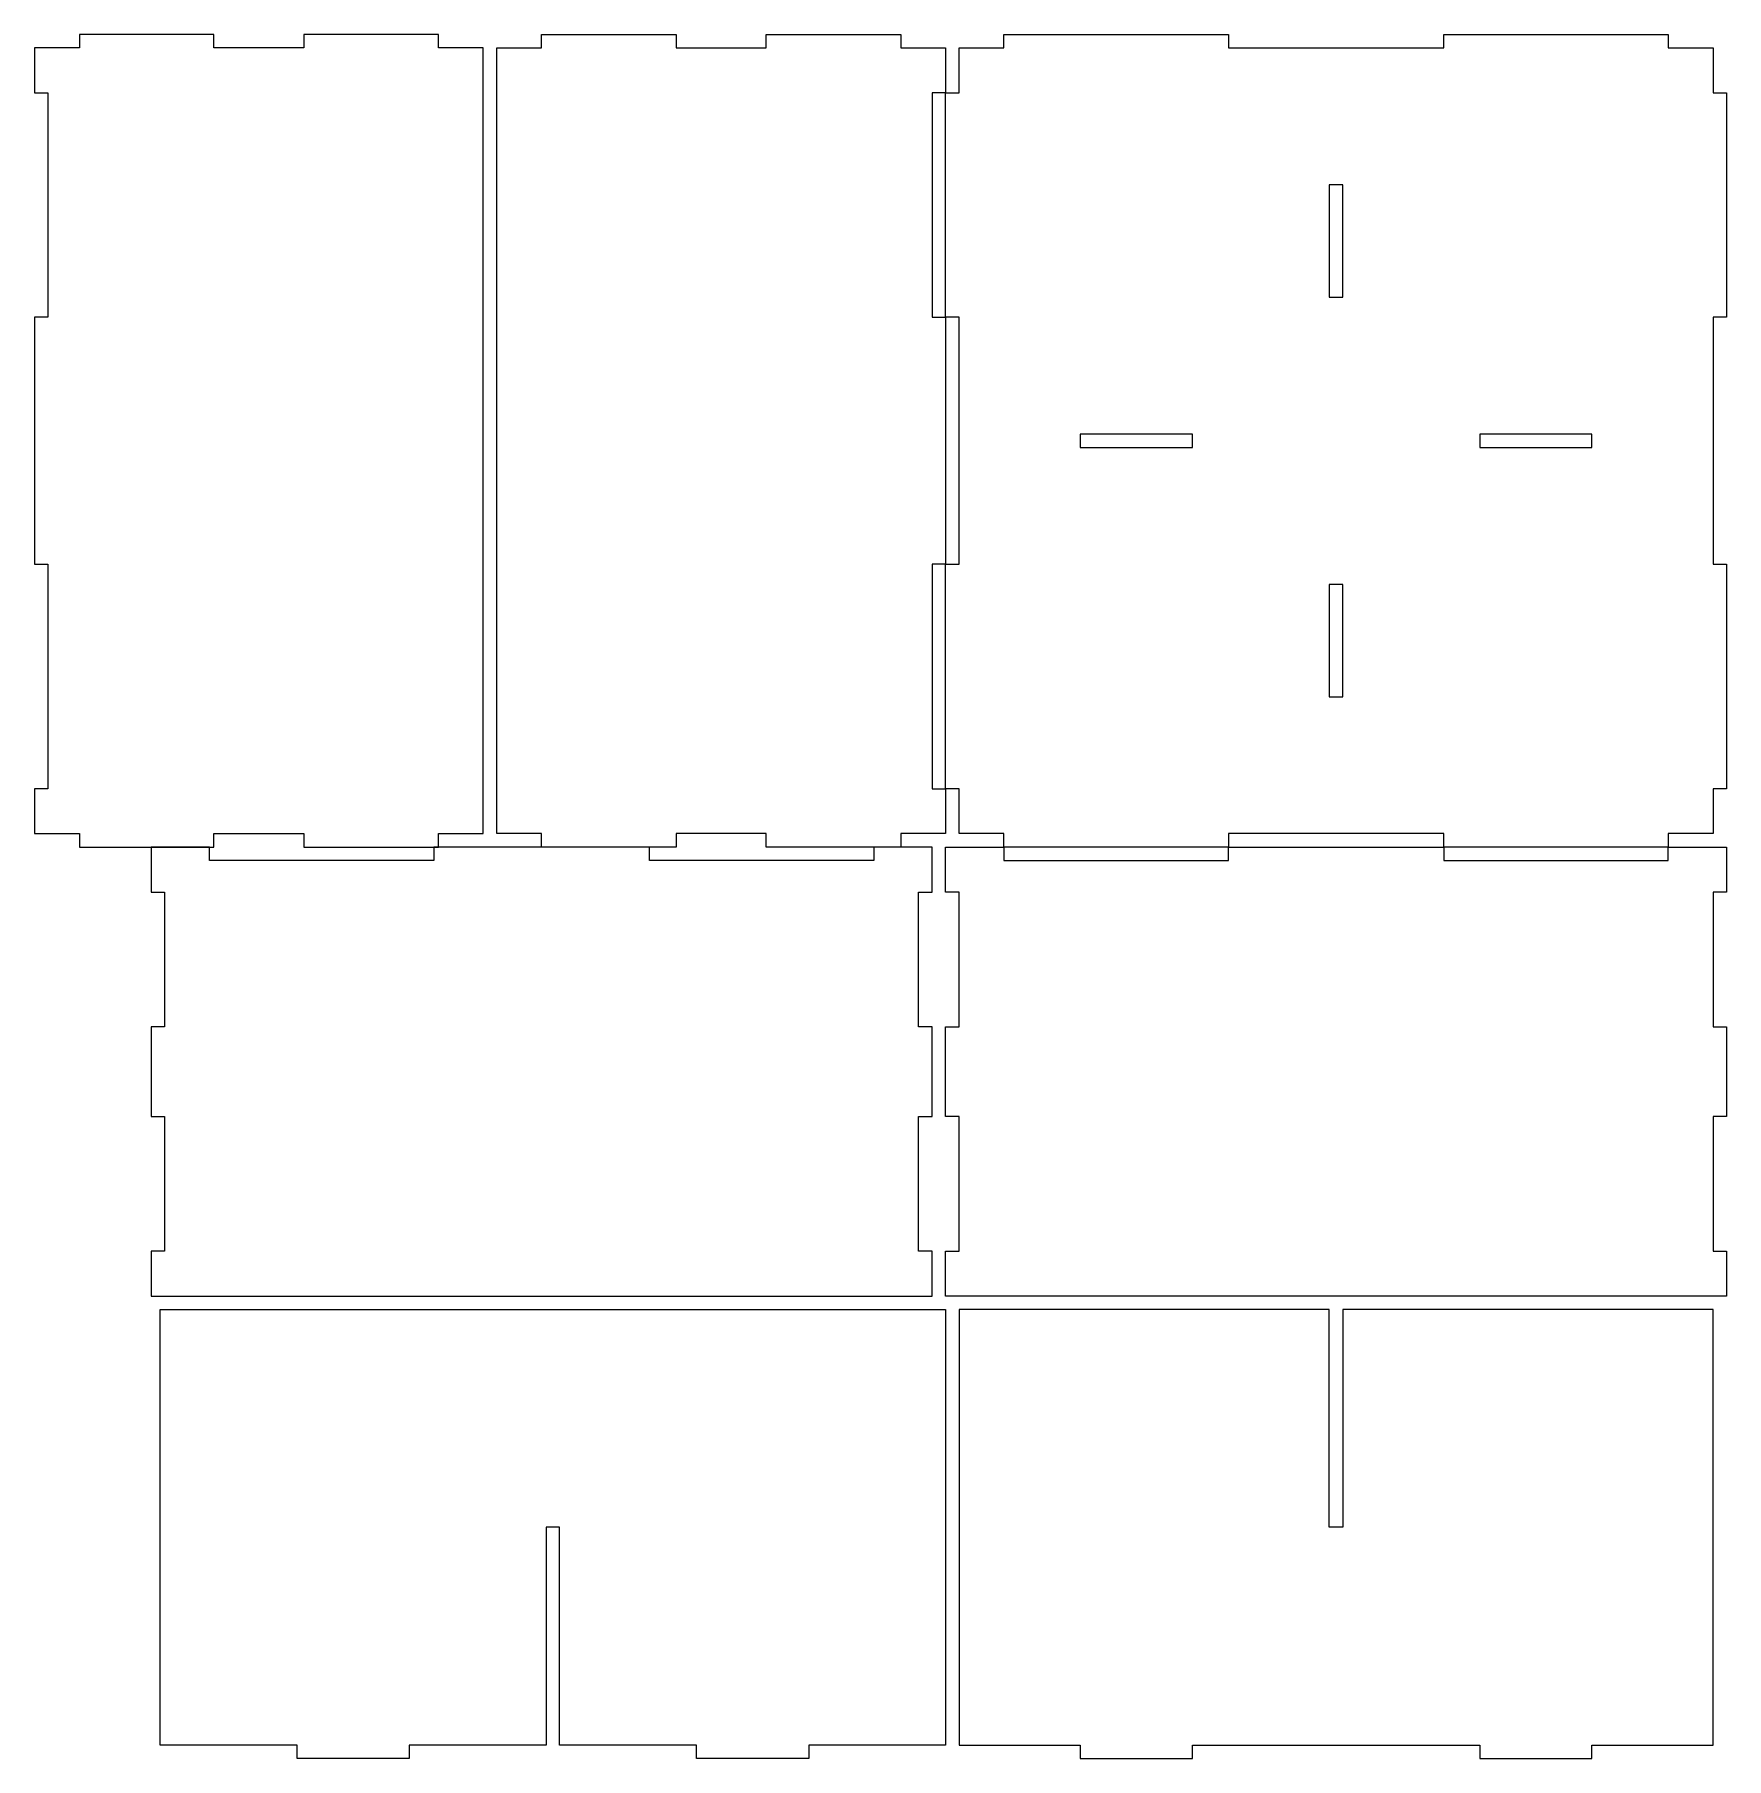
# Model space of a CAD drawing. Header units: millimetres. Extents: x -579 to 579, y -242 to 242.
# Drawn here: x -578.8 to -201.8, y -208.6 to 175.4 of the extents above; entities that cross this region are included whole.
import ezdxf

# ---------------------------------------------------------------- set-up
doc = ezdxf.new("R2010")
doc.units = ezdxf.units.MM
doc.header["$MEASUREMENT"] = 0
doc.layers.add('Layer 1', color=7, linetype='Continuous')

msp = doc.modelspace()

# ---------------------------------------------------------------- linework, layer by layer
at = {"layer": 'Layer 1', "color": 250, "lineweight": 20}
for points, knots in [([(-578.7693, 57.388), (-578.7693, 57.388), (-578.7693, 112.388), (-578.7693, 112.388), (-578.7693, 112.388), (-578.7693, 112.388), (-575.7693, 112.388), (-575.7693, 112.388), (-575.7693, 112.388), (-575.7693, 112.388), (-575.7693, 162.388), (-575.7693, 162.388), (-575.7693, 162.388), (-575.7693, 162.388), (-578.7693, 162.388), (-578.7693, 162.388), (-578.7693, 162.388), (-578.7693, 162.388), (-578.7693, 172.388), (-578.7693, 172.388), (-578.7693, 172.388), (-578.7693, 172.388), (-568.7693, 172.388), (-568.7693, 172.388), (-568.7693, 172.388), (-568.7693, 172.388), (-568.7693, 175.388), (-568.7693, 175.388), (-568.7693, 175.388), (-568.7693, 175.388), (-538.7693, 175.388), (-538.7693, 175.388), (-538.7693, 175.388), (-538.7693, 175.388), (-538.7693, 172.388), (-538.7693, 172.388), (-538.7693, 172.388), (-538.7693, 172.388), (-518.7693, 172.388), (-518.7693, 172.388), (-518.7693, 172.388), (-518.7693, 172.388), (-518.7693, 175.388), (-518.7693, 175.388), (-518.7693, 175.388), (-518.7693, 175.388), (-488.7693, 175.388), (-488.7693, 175.388), (-488.7693, 175.388), (-488.7693, 175.388), (-488.7693, 172.388), (-488.7693, 172.388), (-488.7693, 172.388), (-488.7693, 172.388), (-478.7693, 172.388), (-478.7693, 172.388), (-478.7693, 172.388), (-478.7693, 172.388), (-478.7693, -2.612), (-478.7693, -2.612), (-478.7693, -2.612), (-478.7693, -2.612), (-488.7693, -2.612), (-488.7693, -2.612), (-488.7693, -2.612), (-488.7693, -2.612), (-488.7693, -5.612), (-488.7693, -5.612), (-488.7693, -5.612), (-488.7693, -5.612), (-518.7693, -5.612), (-518.7693, -5.612), (-518.7693, -5.612), (-518.7693, -5.612), (-518.7693, -2.612), (-518.7693, -2.612), (-518.7693, -2.612), (-518.7693, -2.612), (-538.7693, -2.612), (-538.7693, -2.612), (-538.7693, -2.612), (-538.7693, -2.612), (-538.7693, -5.612), (-538.7693, -5.612), (-538.7693, -5.612), (-538.7693, -5.612), (-568.7693, -5.612), (-568.7693, -5.612), (-568.7693, -5.612), (-568.7693, -5.612), (-568.7693, -2.612), (-568.7693, -2.612), (-568.7693, -2.612), (-568.7693, -2.612), (-578.7693, -2.612), (-578.7693, -2.612), (-578.7693, -2.612), (-578.7693, -2.612), (-578.7693, 7.388), (-578.7693, 7.388), (-578.7693, 7.388), (-578.7693, 7.388), (-575.7693, 7.388), (-575.7693, 7.388), (-575.7693, 7.388), (-575.7693, 7.388), (-575.7693, 57.388), (-575.7693, 57.388), (-575.7693, 57.388), (-575.7693, 57.388), (-578.7693, 57.388), (-578.7693, 57.388)], [0, 0, 0, 0, 0.03448276, 0.03448276, 0.03448276, 0.03448276, 0.06896552, 0.06896552, 0.06896552, 0.06896552, 0.10344828, 0.10344828, 0.10344828, 0.10344828, 0.13793103, 0.13793103, 0.13793103, 0.13793103, 0.17241379, 0.17241379, 0.17241379, 0.17241379, 0.20689655, 0.20689655, 0.20689655, 0.20689655, 0.24137931, 0.24137931, 0.24137931, 0.24137931, 0.27586207, 0.27586207, 0.27586207, 0.27586207, 0.31034483, 0.31034483, 0.31034483, 0.31034483, 0.34482759, 0.34482759, 0.34482759, 0.34482759, 0.37931034, 0.37931034, 0.37931034, 0.37931034, 0.4137931, 0.4137931, 0.4137931, 0.4137931, 0.44827586, 0.44827586, 0.44827586, 0.44827586, 0.48275862, 0.48275862, 0.48275862, 0.48275862, 0.51724138, 0.51724138, 0.51724138, 0.51724138, 0.55172414, 0.55172414, 0.55172414, 0.55172414, 0.5862069, 0.5862069, 0.5862069, 0.5862069, 0.62068966, 0.62068966, 0.62068966, 0.62068966, 0.65517241, 0.65517241, 0.65517241, 0.65517241, 0.68965517, 0.68965517, 0.68965517, 0.68965517, 0.72413793, 0.72413793, 0.72413793, 0.72413793, 0.75862069, 0.75862069, 0.75862069, 0.75862069, 0.79310345, 0.79310345, 0.79310345, 0.79310345, 0.82758621, 0.82758621, 0.82758621, 0.82758621, 0.86206897, 0.86206897, 0.86206897, 0.86206897, 0.89655172, 0.89655172, 0.89655172, 0.89655172, 0.93103448, 0.93103448, 0.93103448, 0.93103448, 1, 1, 1, 1]), ([(-375.7693, 57.388), (-375.7693, 57.388), (-375.7693, 112.388), (-375.7693, 112.388), (-375.7693, 112.388), (-375.7693, 112.388), (-378.7693, 112.388), (-378.7693, 112.388), (-378.7693, 112.388), (-378.7693, 112.388), (-378.7693, 162.388), (-378.7693, 162.388), (-378.7693, 162.388), (-378.7693, 162.388), (-375.7693, 162.388), (-375.7693, 162.388), (-375.7693, 162.388), (-375.7693, 162.388), (-375.7693, 172.388), (-375.7693, 172.388), (-375.7693, 172.388), (-375.7693, 172.388), (-385.7693, 172.388), (-385.7693, 172.388), (-385.7693, 172.388), (-385.7693, 172.388), (-385.7693, 175.388), (-385.7693, 175.388), (-385.7693, 175.388), (-385.7693, 175.388), (-415.7693, 175.388), (-415.7693, 175.388), (-415.7693, 175.388), (-415.7693, 175.388), (-415.7693, 172.388), (-415.7693, 172.388), (-415.7693, 172.388), (-415.7693, 172.388), (-435.7693, 172.388), (-435.7693, 172.388), (-435.7693, 172.388), (-435.7693, 172.388), (-435.7693, 175.388), (-435.7693, 175.388), (-435.7693, 175.388), (-435.7693, 175.388), (-465.7693, 175.388), (-465.7693, 175.388), (-465.7693, 175.388), (-465.7693, 175.388), (-465.7693, 172.388), (-465.7693, 172.388), (-465.7693, 172.388), (-465.7693, 172.388), (-475.7693, 172.388), (-475.7693, 172.388), (-475.7693, 172.388), (-475.7693, 172.388), (-475.7693, -2.612), (-475.7693, -2.612), (-475.7693, -2.612), (-475.7693, -2.612), (-465.7693, -2.612), (-465.7693, -2.612), (-465.7693, -2.612), (-465.7693, -2.612), (-465.7693, -5.612), (-465.7693, -5.612), (-465.7693, -5.612), (-465.7693, -5.612), (-435.7693, -5.612), (-435.7693, -5.612), (-435.7693, -5.612), (-435.7693, -5.612), (-435.7693, -2.612), (-435.7693, -2.612), (-435.7693, -2.612), (-435.7693, -2.612), (-415.7693, -2.612), (-415.7693, -2.612), (-415.7693, -2.612), (-415.7693, -2.612), (-415.7693, -5.612), (-415.7693, -5.612), (-415.7693, -5.612), (-415.7693, -5.612), (-385.7693, -5.612), (-385.7693, -5.612), (-385.7693, -5.612), (-385.7693, -5.612), (-385.7693, -2.612), (-385.7693, -2.612), (-385.7693, -2.612), (-385.7693, -2.612), (-375.7693, -2.612), (-375.7693, -2.612), (-375.7693, -2.612), (-375.7693, -2.612), (-375.7693, 7.388), (-375.7693, 7.388), (-375.7693, 7.388), (-375.7693, 7.388), (-378.7693, 7.388), (-378.7693, 7.388), (-378.7693, 7.388), (-378.7693, 7.388), (-378.7693, 57.388), (-378.7693, 57.388), (-378.7693, 57.388), (-378.7693, 57.388), (-375.7693, 57.388), (-375.7693, 57.388)], [0, 0, 0, 0, 0.03448276, 0.03448276, 0.03448276, 0.03448276, 0.06896552, 0.06896552, 0.06896552, 0.06896552, 0.10344828, 0.10344828, 0.10344828, 0.10344828, 0.13793103, 0.13793103, 0.13793103, 0.13793103, 0.17241379, 0.17241379, 0.17241379, 0.17241379, 0.20689655, 0.20689655, 0.20689655, 0.20689655, 0.24137931, 0.24137931, 0.24137931, 0.24137931, 0.27586207, 0.27586207, 0.27586207, 0.27586207, 0.31034483, 0.31034483, 0.31034483, 0.31034483, 0.34482759, 0.34482759, 0.34482759, 0.34482759, 0.37931034, 0.37931034, 0.37931034, 0.37931034, 0.4137931, 0.4137931, 0.4137931, 0.4137931, 0.44827586, 0.44827586, 0.44827586, 0.44827586, 0.48275862, 0.48275862, 0.48275862, 0.48275862, 0.51724138, 0.51724138, 0.51724138, 0.51724138, 0.55172414, 0.55172414, 0.55172414, 0.55172414, 0.5862069, 0.5862069, 0.5862069, 0.5862069, 0.62068966, 0.62068966, 0.62068966, 0.62068966, 0.65517241, 0.65517241, 0.65517241, 0.65517241, 0.68965517, 0.68965517, 0.68965517, 0.68965517, 0.72413793, 0.72413793, 0.72413793, 0.72413793, 0.75862069, 0.75862069, 0.75862069, 0.75862069, 0.79310345, 0.79310345, 0.79310345, 0.79310345, 0.82758621, 0.82758621, 0.82758621, 0.82758621, 0.86206897, 0.86206897, 0.86206897, 0.86206897, 0.89655172, 0.89655172, 0.89655172, 0.89655172, 0.93103448, 0.93103448, 0.93103448, 0.93103448, 1, 1, 1, 1]), ([(-204.7693, 57.388), (-204.7693, 57.388), (-204.7693, 112.388), (-204.7693, 112.388), (-204.7693, 112.388), (-204.7693, 112.388), (-201.7693, 112.388), (-201.7693, 112.388), (-201.7693, 112.388), (-201.7693, 112.388), (-201.7693, 162.388), (-201.7693, 162.388), (-201.7693, 162.388), (-201.7693, 162.388), (-204.7693, 162.388), (-204.7693, 162.388), (-204.7693, 162.388), (-204.7693, 162.388), (-204.7693, 172.388), (-204.7693, 172.388), (-204.7693, 172.388), (-204.7693, 172.388), (-214.7693, 172.388), (-214.7693, 172.388), (-214.7693, 172.388), (-214.7693, 172.388), (-214.7693, 175.388), (-214.7693, 175.388), (-214.7693, 175.388), (-214.7693, 175.388), (-264.7693, 175.388), (-264.7693, 175.388), (-264.7693, 175.388), (-264.7693, 175.388), (-264.7693, 172.388), (-264.7693, 172.388), (-264.7693, 172.388), (-264.7693, 172.388), (-312.7693, 172.388), (-312.7693, 172.388), (-312.7693, 172.388), (-312.7693, 172.388), (-312.7693, 175.388), (-312.7693, 175.388), (-312.7693, 175.388), (-312.7693, 175.388), (-362.7693, 175.388), (-362.7693, 175.388), (-362.7693, 175.388), (-362.7693, 175.388), (-362.7693, 172.388), (-362.7693, 172.388), (-362.7693, 172.388), (-362.7693, 172.388), (-372.7693, 172.388), (-372.7693, 172.388), (-372.7693, 172.388), (-372.7693, 172.388), (-372.7693, 162.388), (-372.7693, 162.388), (-372.7693, 162.388), (-372.7693, 162.388), (-375.7693, 162.388), (-375.7693, 162.388), (-375.7693, 162.388), (-375.7693, 162.388), (-375.7693, 112.388), (-375.7693, 112.388), (-375.7693, 112.388), (-375.7693, 112.388), (-372.7693, 112.388), (-372.7693, 112.388), (-372.7693, 112.388), (-372.7693, 112.388), (-372.7693, 57.388), (-372.7693, 57.388), (-372.7693, 57.388), (-372.7693, 57.388), (-375.7693, 57.388), (-375.7693, 57.388), (-375.7693, 57.388), (-375.7693, 57.388), (-375.7693, 7.388), (-375.7693, 7.388), (-375.7693, 7.388), (-375.7693, 7.388), (-372.7693, 7.388), (-372.7693, 7.388), (-372.7693, 7.388), (-372.7693, 7.388), (-372.7693, -2.612), (-372.7693, -2.612), (-372.7693, -2.612), (-372.7693, -2.612), (-362.7693, -2.612), (-362.7693, -2.612), (-362.7693, -2.612), (-362.7693, -2.612), (-362.7693, -5.612), (-362.7693, -5.612), (-362.7693, -5.612), (-362.7693, -5.612), (-312.7693, -5.612), (-312.7693, -5.612), (-312.7693, -5.612), (-312.7693, -5.612), (-312.7693, -2.612), (-312.7693, -2.612), (-312.7693, -2.612), (-312.7693, -2.612), (-264.7693, -2.612), (-264.7693, -2.612), (-264.7693, -2.612), (-264.7693, -2.612), (-264.7693, -5.612), (-264.7693, -5.612), (-264.7693, -5.612), (-264.7693, -5.612), (-214.7693, -5.612), (-214.7693, -5.612), (-214.7693, -5.612), (-214.7693, -5.612), (-214.7693, -2.612), (-214.7693, -2.612), (-214.7693, -2.612), (-214.7693, -2.612), (-204.7693, -2.612), (-204.7693, -2.612), (-204.7693, -2.612), (-204.7693, -2.612), (-204.7693, 7.388), (-204.7693, 7.388), (-204.7693, 7.388), (-204.7693, 7.388), (-201.7693, 7.388), (-201.7693, 7.388), (-201.7693, 7.388), (-201.7693, 7.388), (-201.7693, 57.388), (-201.7693, 57.388), (-201.7693, 57.388), (-201.7693, 57.388), (-204.7693, 57.388), (-204.7693, 57.388)], [0, 0, 0, 0, 0.02702703, 0.02702703, 0.02702703, 0.02702703, 0.05405405, 0.05405405, 0.05405405, 0.05405405, 0.08108108, 0.08108108, 0.08108108, 0.08108108, 0.10810811, 0.10810811, 0.10810811, 0.10810811, 0.13513514, 0.13513514, 0.13513514, 0.13513514, 0.16216216, 0.16216216, 0.16216216, 0.16216216, 0.18918919, 0.18918919, 0.18918919, 0.18918919, 0.21621622, 0.21621622, 0.21621622, 0.21621622, 0.24324324, 0.24324324, 0.24324324, 0.24324324, 0.27027027, 0.27027027, 0.27027027, 0.27027027, 0.2972973, 0.2972973, 0.2972973, 0.2972973, 0.32432432, 0.32432432, 0.32432432, 0.32432432, 0.35135135, 0.35135135, 0.35135135, 0.35135135, 0.37837838, 0.37837838, 0.37837838, 0.37837838, 0.40540541, 0.40540541, 0.40540541, 0.40540541, 0.43243243, 0.43243243, 0.43243243, 0.43243243, 0.45945946, 0.45945946, 0.45945946, 0.45945946, 0.48648649, 0.48648649, 0.48648649, 0.48648649, 0.51351351, 0.51351351, 0.51351351, 0.51351351, 0.54054054, 0.54054054, 0.54054054, 0.54054054, 0.56756757, 0.56756757, 0.56756757, 0.56756757, 0.59459459, 0.59459459, 0.59459459, 0.59459459, 0.62162162, 0.62162162, 0.62162162, 0.62162162, 0.64864865, 0.64864865, 0.64864865, 0.64864865, 0.67567568, 0.67567568, 0.67567568, 0.67567568, 0.7027027, 0.7027027, 0.7027027, 0.7027027, 0.72972973, 0.72972973, 0.72972973, 0.72972973, 0.75675676, 0.75675676, 0.75675676, 0.75675676, 0.78378378, 0.78378378, 0.78378378, 0.78378378, 0.81081081, 0.81081081, 0.81081081, 0.81081081, 0.83783784, 0.83783784, 0.83783784, 0.83783784, 0.86486486, 0.86486486, 0.86486486, 0.86486486, 0.89189189, 0.89189189, 0.89189189, 0.89189189, 0.91891892, 0.91891892, 0.91891892, 0.91891892, 0.94594595, 0.94594595, 0.94594595, 0.94594595, 1, 1, 1, 1]), ([(-287.2693, 116.888), (-287.2693, 116.888), (-290.2693, 116.888), (-290.2693, 116.888), (-290.2693, 116.888), (-290.2693, 116.888), (-290.2693, 141.888), (-290.2693, 141.888), (-290.2693, 141.888), (-290.2693, 141.888), (-287.2693, 141.888), (-287.2693, 141.888), (-287.2693, 141.888), (-287.2693, 141.888), (-287.2693, 116.888), (-287.2693, 116.888)], [0, 0, 0, 0, 0.2, 0.2, 0.2, 0.2, 0.4, 0.4, 0.4, 0.4, 0.6, 0.6, 0.6, 0.6, 1, 1, 1, 1]), ([(-320.7693, 86.388), (-320.7693, 86.388), (-320.7693, 83.388), (-320.7693, 83.388), (-320.7693, 83.388), (-320.7693, 83.388), (-345.7693, 83.388), (-345.7693, 83.388), (-345.7693, 83.388), (-345.7693, 83.388), (-345.7693, 86.388), (-345.7693, 86.388), (-345.7693, 86.388), (-345.7693, 86.388), (-320.7693, 86.388), (-320.7693, 86.388)], [0, 0, 0, 0, 0.2, 0.2, 0.2, 0.2, 0.4, 0.4, 0.4, 0.4, 0.6, 0.6, 0.6, 0.6, 1, 1, 1, 1]), ([(-231.7693, 86.388), (-231.7693, 86.388), (-231.7693, 83.388), (-231.7693, 83.388), (-231.7693, 83.388), (-231.7693, 83.388), (-256.7693, 83.388), (-256.7693, 83.388), (-256.7693, 83.388), (-256.7693, 83.388), (-256.7693, 86.388), (-256.7693, 86.388), (-256.7693, 86.388), (-256.7693, 86.388), (-231.7693, 86.388), (-231.7693, 86.388)], [0, 0, 0, 0, 0.2, 0.2, 0.2, 0.2, 0.4, 0.4, 0.4, 0.4, 0.6, 0.6, 0.6, 0.6, 1, 1, 1, 1]), ([(-287.2693, 27.888), (-287.2693, 27.888), (-290.2693, 27.888), (-290.2693, 27.888), (-290.2693, 27.888), (-290.2693, 27.888), (-290.2693, 52.888), (-290.2693, 52.888), (-290.2693, 52.888), (-290.2693, 52.888), (-287.2693, 52.888), (-287.2693, 52.888), (-287.2693, 52.888), (-287.2693, 52.888), (-287.2693, 27.888), (-287.2693, 27.888)], [0, 0, 0, 0, 0.2, 0.2, 0.2, 0.2, 0.4, 0.4, 0.4, 0.4, 0.6, 0.6, 0.6, 0.6, 1, 1, 1, 1]), ([(-539.7693, -8.612), (-539.7693, -8.612), (-489.7693, -8.612), (-489.7693, -8.612), (-489.7693, -8.612), (-489.7693, -8.612), (-489.7693, -5.612), (-489.7693, -5.612), (-489.7693, -5.612), (-489.7693, -5.612), (-441.7693, -5.612), (-441.7693, -5.612), (-441.7693, -5.612), (-441.7693, -5.612), (-441.7693, -8.612), (-441.7693, -8.612), (-441.7693, -8.612), (-441.7693, -8.612), (-391.7693, -8.612), (-391.7693, -8.612), (-391.7693, -8.612), (-391.7693, -8.612), (-391.7693, -5.612), (-391.7693, -5.612), (-391.7693, -5.612), (-391.7693, -5.612), (-378.7693, -5.612), (-378.7693, -5.612), (-378.7693, -5.612), (-378.7693, -5.612), (-378.7693, -15.612), (-378.7693, -15.612), (-378.7693, -15.612), (-378.7693, -15.612), (-381.7693, -15.612), (-381.7693, -15.612), (-381.7693, -15.612), (-381.7693, -15.612), (-381.7693, -45.612), (-381.7693, -45.612), (-381.7693, -45.612), (-381.7693, -45.612), (-378.7693, -45.612), (-378.7693, -45.612), (-378.7693, -45.612), (-378.7693, -45.612), (-378.7693, -65.612), (-378.7693, -65.612), (-378.7693, -65.612), (-378.7693, -65.612), (-381.7693, -65.612), (-381.7693, -65.612), (-381.7693, -65.612), (-381.7693, -65.612), (-381.7693, -95.612), (-381.7693, -95.612), (-381.7693, -95.612), (-381.7693, -95.612), (-378.7693, -95.612), (-378.7693, -95.612), (-378.7693, -95.612), (-378.7693, -95.612), (-378.7693, -105.612), (-378.7693, -105.612), (-378.7693, -105.612), (-378.7693, -105.612), (-552.7693, -105.612), (-552.7693, -105.612), (-552.7693, -105.612), (-552.7693, -105.612), (-552.7693, -95.612), (-552.7693, -95.612), (-552.7693, -95.612), (-552.7693, -95.612), (-549.7693, -95.612), (-549.7693, -95.612), (-549.7693, -95.612), (-549.7693, -95.612), (-549.7693, -65.612), (-549.7693, -65.612), (-549.7693, -65.612), (-549.7693, -65.612), (-552.7693, -65.612), (-552.7693, -65.612), (-552.7693, -65.612), (-552.7693, -65.612), (-552.7693, -45.612), (-552.7693, -45.612), (-552.7693, -45.612), (-552.7693, -45.612), (-549.7693, -45.612), (-549.7693, -45.612), (-549.7693, -45.612), (-549.7693, -45.612), (-549.7693, -15.612), (-549.7693, -15.612), (-549.7693, -15.612), (-549.7693, -15.612), (-552.7693, -15.612), (-552.7693, -15.612), (-552.7693, -15.612), (-552.7693, -15.612), (-552.7693, -5.612), (-552.7693, -5.612), (-552.7693, -5.612), (-552.7693, -5.612), (-539.7693, -5.612), (-539.7693, -5.612), (-539.7693, -5.612), (-539.7693, -5.612), (-539.7693, -8.612), (-539.7693, -8.612)], [0, 0, 0, 0, 0.03448276, 0.03448276, 0.03448276, 0.03448276, 0.06896552, 0.06896552, 0.06896552, 0.06896552, 0.10344828, 0.10344828, 0.10344828, 0.10344828, 0.13793103, 0.13793103, 0.13793103, 0.13793103, 0.17241379, 0.17241379, 0.17241379, 0.17241379, 0.20689655, 0.20689655, 0.20689655, 0.20689655, 0.24137931, 0.24137931, 0.24137931, 0.24137931, 0.27586207, 0.27586207, 0.27586207, 0.27586207, 0.31034483, 0.31034483, 0.31034483, 0.31034483, 0.34482759, 0.34482759, 0.34482759, 0.34482759, 0.37931034, 0.37931034, 0.37931034, 0.37931034, 0.4137931, 0.4137931, 0.4137931, 0.4137931, 0.44827586, 0.44827586, 0.44827586, 0.44827586, 0.48275862, 0.48275862, 0.48275862, 0.48275862, 0.51724138, 0.51724138, 0.51724138, 0.51724138, 0.55172414, 0.55172414, 0.55172414, 0.55172414, 0.5862069, 0.5862069, 0.5862069, 0.5862069, 0.62068966, 0.62068966, 0.62068966, 0.62068966, 0.65517241, 0.65517241, 0.65517241, 0.65517241, 0.68965517, 0.68965517, 0.68965517, 0.68965517, 0.72413793, 0.72413793, 0.72413793, 0.72413793, 0.75862069, 0.75862069, 0.75862069, 0.75862069, 0.79310345, 0.79310345, 0.79310345, 0.79310345, 0.82758621, 0.82758621, 0.82758621, 0.82758621, 0.86206897, 0.86206897, 0.86206897, 0.86206897, 0.89655172, 0.89655172, 0.89655172, 0.89655172, 0.93103448, 0.93103448, 0.93103448, 0.93103448, 1, 1, 1, 1]), ([(-214.7693, -8.612), (-214.7693, -8.612), (-264.7693, -8.612), (-264.7693, -8.612), (-264.7693, -8.612), (-264.7693, -8.612), (-264.7693, -5.612), (-264.7693, -5.612), (-264.7693, -5.612), (-264.7693, -5.612), (-312.7693, -5.612), (-312.7693, -5.612), (-312.7693, -5.612), (-312.7693, -5.612), (-312.7693, -8.612), (-312.7693, -8.612), (-312.7693, -8.612), (-312.7693, -8.612), (-362.7693, -8.612), (-362.7693, -8.612), (-362.7693, -8.612), (-362.7693, -8.612), (-362.7693, -5.612), (-362.7693, -5.612), (-362.7693, -5.612), (-362.7693, -5.612), (-375.7693, -5.612), (-375.7693, -5.612), (-375.7693, -5.612), (-375.7693, -5.612), (-375.7693, -15.612), (-375.7693, -15.612), (-375.7693, -15.612), (-375.7693, -15.612), (-372.7693, -15.612), (-372.7693, -15.612), (-372.7693, -15.612), (-372.7693, -15.612), (-372.7693, -45.612), (-372.7693, -45.612), (-372.7693, -45.612), (-372.7693, -45.612), (-375.7693, -45.612), (-375.7693, -45.612), (-375.7693, -45.612), (-375.7693, -45.612), (-375.7693, -65.612), (-375.7693, -65.612), (-375.7693, -65.612), (-375.7693, -65.612), (-372.7693, -65.612), (-372.7693, -65.612), (-372.7693, -65.612), (-372.7693, -65.612), (-372.7693, -95.612), (-372.7693, -95.612), (-372.7693, -95.612), (-372.7693, -95.612), (-375.7693, -95.612), (-375.7693, -95.612), (-375.7693, -95.612), (-375.7693, -95.612), (-375.7693, -105.612), (-375.7693, -105.612), (-375.7693, -105.612), (-375.7693, -105.612), (-201.7693, -105.612), (-201.7693, -105.612), (-201.7693, -105.612), (-201.7693, -105.612), (-201.7693, -95.612), (-201.7693, -95.612), (-201.7693, -95.612), (-201.7693, -95.612), (-204.7693, -95.612), (-204.7693, -95.612), (-204.7693, -95.612), (-204.7693, -95.612), (-204.7693, -65.612), (-204.7693, -65.612), (-204.7693, -65.612), (-204.7693, -65.612), (-201.7693, -65.612), (-201.7693, -65.612), (-201.7693, -65.612), (-201.7693, -65.612), (-201.7693, -45.612), (-201.7693, -45.612), (-201.7693, -45.612), (-201.7693, -45.612), (-204.7693, -45.612), (-204.7693, -45.612), (-204.7693, -45.612), (-204.7693, -45.612), (-204.7693, -15.612), (-204.7693, -15.612), (-204.7693, -15.612), (-204.7693, -15.612), (-201.7693, -15.612), (-201.7693, -15.612), (-201.7693, -15.612), (-201.7693, -15.612), (-201.7693, -5.612), (-201.7693, -5.612), (-201.7693, -5.612), (-201.7693, -5.612), (-214.7693, -5.612), (-214.7693, -5.612), (-214.7693, -5.612), (-214.7693, -5.612), (-214.7693, -8.612), (-214.7693, -8.612)], [0, 0, 0, 0, 0.03448276, 0.03448276, 0.03448276, 0.03448276, 0.06896552, 0.06896552, 0.06896552, 0.06896552, 0.10344828, 0.10344828, 0.10344828, 0.10344828, 0.13793103, 0.13793103, 0.13793103, 0.13793103, 0.17241379, 0.17241379, 0.17241379, 0.17241379, 0.20689655, 0.20689655, 0.20689655, 0.20689655, 0.24137931, 0.24137931, 0.24137931, 0.24137931, 0.27586207, 0.27586207, 0.27586207, 0.27586207, 0.31034483, 0.31034483, 0.31034483, 0.31034483, 0.34482759, 0.34482759, 0.34482759, 0.34482759, 0.37931034, 0.37931034, 0.37931034, 0.37931034, 0.4137931, 0.4137931, 0.4137931, 0.4137931, 0.44827586, 0.44827586, 0.44827586, 0.44827586, 0.48275862, 0.48275862, 0.48275862, 0.48275862, 0.51724138, 0.51724138, 0.51724138, 0.51724138, 0.55172414, 0.55172414, 0.55172414, 0.55172414, 0.5862069, 0.5862069, 0.5862069, 0.5862069, 0.62068966, 0.62068966, 0.62068966, 0.62068966, 0.65517241, 0.65517241, 0.65517241, 0.65517241, 0.68965517, 0.68965517, 0.68965517, 0.68965517, 0.72413793, 0.72413793, 0.72413793, 0.72413793, 0.75862069, 0.75862069, 0.75862069, 0.75862069, 0.79310345, 0.79310345, 0.79310345, 0.79310345, 0.82758621, 0.82758621, 0.82758621, 0.82758621, 0.86206897, 0.86206897, 0.86206897, 0.86206897, 0.89655172, 0.89655172, 0.89655172, 0.89655172, 0.93103448, 0.93103448, 0.93103448, 0.93103448, 1, 1, 1, 1]), ([(-375.7694, -108.612), (-375.7694, -108.612), (-550.7694, -108.612), (-550.7694, -108.612), (-550.7694, -108.612), (-550.7694, -108.612), (-550.7694, -205.612), (-550.7694, -205.612), (-550.7694, -205.612), (-550.7694, -205.612), (-520.2694, -205.612), (-520.2694, -205.612), (-520.2694, -205.612), (-520.2694, -205.612), (-520.2694, -208.612), (-520.2694, -208.612), (-520.2694, -208.612), (-520.2694, -208.612), (-495.2694, -208.612), (-495.2694, -208.612), (-495.2694, -208.612), (-495.2694, -208.612), (-495.2694, -205.612), (-495.2694, -205.612), (-495.2694, -205.612), (-495.2694, -205.612), (-464.7694, -205.612), (-464.7694, -205.612), (-464.7694, -205.612), (-464.7694, -205.612), (-464.7694, -157.112), (-464.7694, -157.112), (-464.7694, -157.112), (-464.7694, -157.112), (-461.7694, -157.112), (-461.7694, -157.112), (-461.7694, -157.112), (-461.7694, -157.112), (-461.7694, -205.612), (-461.7694, -205.612), (-461.7694, -205.612), (-461.7694, -205.612), (-431.2694, -205.612), (-431.2694, -205.612), (-431.2694, -205.612), (-431.2694, -205.612), (-431.2694, -208.612), (-431.2694, -208.612), (-431.2694, -208.612), (-431.2694, -208.612), (-406.2694, -208.612), (-406.2694, -208.612), (-406.2694, -208.612), (-406.2694, -208.612), (-406.2694, -205.612), (-406.2694, -205.612), (-406.2694, -205.612), (-406.2694, -205.612), (-375.7694, -205.612), (-375.7694, -205.612), (-375.7694, -205.612), (-375.7694, -205.612), (-375.7694, -108.612), (-375.7694, -108.612)], [0, 0, 0, 0, 0.05882353, 0.05882353, 0.05882353, 0.05882353, 0.11764706, 0.11764706, 0.11764706, 0.11764706, 0.17647059, 0.17647059, 0.17647059, 0.17647059, 0.23529412, 0.23529412, 0.23529412, 0.23529412, 0.29411765, 0.29411765, 0.29411765, 0.29411765, 0.35294118, 0.35294118, 0.35294118, 0.35294118, 0.41176471, 0.41176471, 0.41176471, 0.41176471, 0.47058824, 0.47058824, 0.47058824, 0.47058824, 0.52941176, 0.52941176, 0.52941176, 0.52941176, 0.58823529, 0.58823529, 0.58823529, 0.58823529, 0.64705882, 0.64705882, 0.64705882, 0.64705882, 0.70588235, 0.70588235, 0.70588235, 0.70588235, 0.76470588, 0.76470588, 0.76470588, 0.76470588, 0.82352941, 0.82352941, 0.82352941, 0.82352941, 0.88235294, 0.88235294, 0.88235294, 0.88235294, 1, 1, 1, 1]), ([(-204.7693, -108.612), (-204.7693, -108.612), (-204.7693, -205.612), (-204.7693, -205.612), (-204.7693, -205.612), (-204.7693, -205.612), (-231.7693, -205.612), (-231.7693, -205.612), (-231.7693, -205.612), (-231.7693, -205.612), (-231.7693, -208.612), (-231.7693, -208.612), (-231.7693, -208.612), (-231.7693, -208.612), (-256.7693, -208.612), (-256.7693, -208.612), (-256.7693, -208.612), (-256.7693, -208.612), (-256.7693, -205.612), (-256.7693, -205.612), (-256.7693, -205.612), (-256.7693, -205.612), (-320.7693, -205.612), (-320.7693, -205.612), (-320.7693, -205.612), (-320.7693, -205.612), (-320.7693, -208.612), (-320.7693, -208.612), (-320.7693, -208.612), (-320.7693, -208.612), (-345.7693, -208.612), (-345.7693, -208.612), (-345.7693, -208.612), (-345.7693, -208.612), (-345.7693, -205.612), (-345.7693, -205.612), (-345.7693, -205.612), (-345.7693, -205.612), (-372.7693, -205.612), (-372.7693, -205.612), (-372.7693, -205.612), (-372.7693, -205.612), (-372.7693, -108.612), (-372.7693, -108.612), (-372.7693, -108.612), (-372.7693, -108.612), (-290.2693, -108.612), (-290.2693, -108.612), (-290.2693, -108.612), (-290.2693, -108.612), (-290.2693, -157.112), (-290.2693, -157.112), (-290.2693, -157.112), (-290.2693, -157.112), (-287.2693, -157.112), (-287.2693, -157.112), (-287.2693, -157.112), (-287.2693, -157.112), (-287.2693, -108.612), (-287.2693, -108.612), (-287.2693, -108.612), (-287.2693, -108.612), (-204.7693, -108.612), (-204.7693, -108.612)], [0, 0, 0, 0, 0.05882353, 0.05882353, 0.05882353, 0.05882353, 0.11764706, 0.11764706, 0.11764706, 0.11764706, 0.17647059, 0.17647059, 0.17647059, 0.17647059, 0.23529412, 0.23529412, 0.23529412, 0.23529412, 0.29411765, 0.29411765, 0.29411765, 0.29411765, 0.35294118, 0.35294118, 0.35294118, 0.35294118, 0.41176471, 0.41176471, 0.41176471, 0.41176471, 0.47058824, 0.47058824, 0.47058824, 0.47058824, 0.52941176, 0.52941176, 0.52941176, 0.52941176, 0.58823529, 0.58823529, 0.58823529, 0.58823529, 0.64705882, 0.64705882, 0.64705882, 0.64705882, 0.70588235, 0.70588235, 0.70588235, 0.70588235, 0.76470588, 0.76470588, 0.76470588, 0.76470588, 0.82352941, 0.82352941, 0.82352941, 0.82352941, 0.88235294, 0.88235294, 0.88235294, 0.88235294, 1, 1, 1, 1])]:
    msp.add_open_spline(points, degree=3, knots=knots, dxfattribs=at)

doc.saveas('drawing.dxf')
